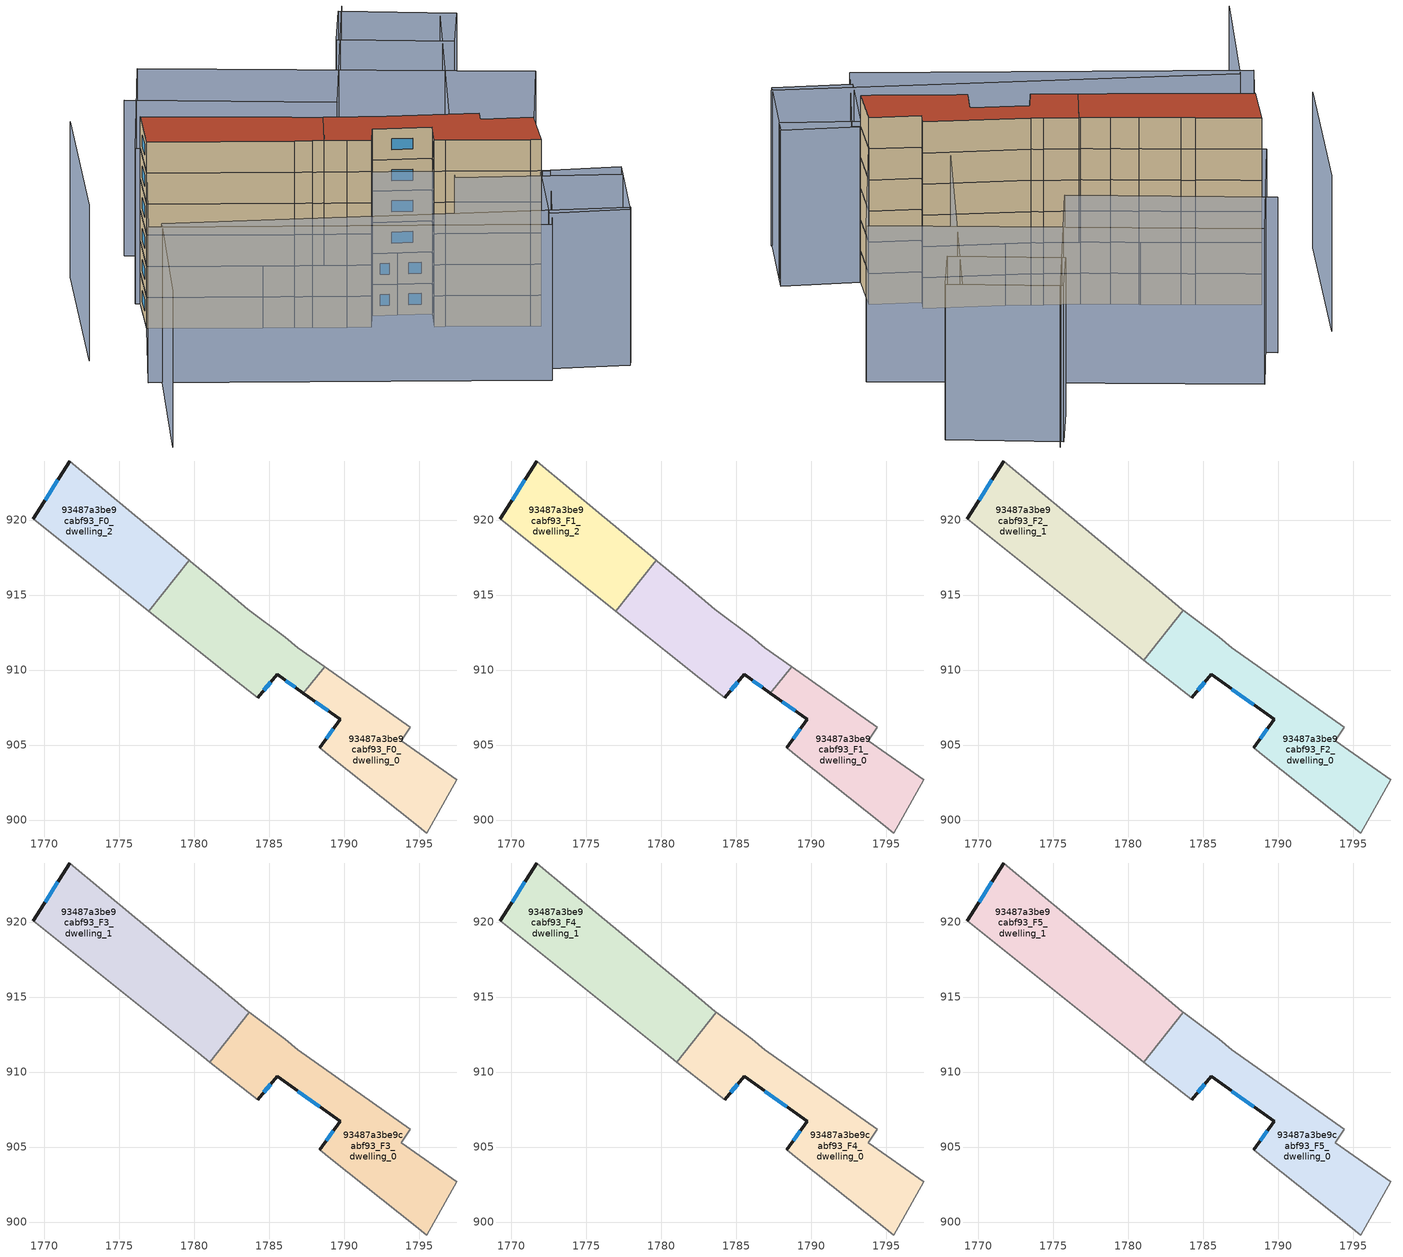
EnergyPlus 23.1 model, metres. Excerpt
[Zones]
93487a3be9cabf93_F0_dwelling_0
 floor ground (EU_floor_Construction): 1794.42,906.2 1793.8,905.3 1797.52,902.68 1795.5,899.14 1794.77,899.72 1789.12,904.24 1788.38,904.82 1789.73,906.72 1787.3,908.46 1788.7,910.22 z0
 wall outside (EU_wall_Construction): 1787.3,908.46 1789.73,906.72 1788.38,904.82 z0:3
 wall adiabatic (EU_wall_Construction): 1788.38,904.82 1789.12,904.24 1794.77,899.72 1795.5,899.14 1797.52,902.68 1793.8,905.3 1794.42,906.2 1788.7,910.22 z0:3
 wall to 93487a3be9cabf93_F0_dwelling_1 (EU_wall_Construction): 1788.7,910.22 1787.3,908.46 z0:3
 window (EU_Window_Construction): 1789.29,906.1 1788.82,905.43 / 1788.09,907.9 1788.94,907.28 z0.98:2.02
93487a3be9cabf93_F0_dwelling_1
 floor ground (EU_floor_Construction): 1786.08,912.19 1786.9,911.49 1788.7,910.22 1787.3,908.46 1785.56,909.71 1784.23,908.14 1782.58,909.45 1780.27,911.3 1779.12,912.21 1776.96,913.93 1779.67,917.32 1779.74,917.26 1781.63,915.68 1783.59,914.05 z0
 wall outside (EU_wall_Construction): 1784.23,908.14 1785.56,909.71 1787.3,908.46 z0:3
 wall adiabatic (EU_wall_Construction): 1788.7,910.22 1786.9,911.49 1786.08,912.19 1783.59,914.05 1781.63,915.68 1779.74,917.26 1779.67,917.32 / 1776.96,913.93 1779.12,912.21 1780.27,911.3 1782.58,909.45 1784.23,908.14 z0:3
 wall to 93487a3be9cabf93_F0_dwelling_2 (EU_wall_Construction): 1779.67,917.32 1776.96,913.93 z0:3
 window (EU_Window_Construction): 1786.13,909.3 1786.73,908.87 / 1784.66,908.65 1785.13,909.2 z0.98:2.02
93487a3be9cabf93_F0_dwelling_2
 floor ground (EU_floor_Construction): 1776.06,920.31 1776.97,919.56 1779.67,917.32 1776.96,913.93 1769.27,920.08 1771.71,923.94 z0
 wall outside (EU_wall_Construction): 1771.71,923.94 1769.27,920.08 z0:3
 wall adiabatic (EU_wall_Construction): 1779.67,917.32 1776.97,919.56 1776.06,920.31 1771.71,923.94 / 1769.27,920.08 1776.96,913.93 z0:3
 window (EU_Window_Construction): 1770.92,922.68 1770.06,921.33 z0.98:2.02
93487a3be9cabf93_F1_dwelling_0
 floor to 93487a3be9cabf93_F0_dwelling_0 (EU_floor_Construction): 1794.42,906.2 1793.8,905.3 1797.52,902.68 1795.5,899.14 1794.77,899.72 1789.12,904.24 1788.38,904.82 1789.73,906.72 1787.3,908.46 1788.7,910.22 z3
 wall outside (EU_wall_Construction): 1787.3,908.46 1789.73,906.72 1788.38,904.82 z3:6
 wall adiabatic (EU_wall_Construction): 1788.38,904.82 1789.12,904.24 1794.77,899.72 1795.5,899.14 1797.52,902.68 1793.8,905.3 1794.42,906.2 1788.7,910.22 z3:6
 wall to 93487a3be9cabf93_F1_dwelling_1 (EU_wall_Construction): 1788.7,910.22 1787.3,908.46 z3:6
 window (EU_Window_Construction): 1789.29,906.1 1788.82,905.43 / 1788.09,907.9 1788.94,907.28 z3.98:5.02
93487a3be9cabf93_F1_dwelling_1
 floor to 93487a3be9cabf93_F0_dwelling_1 (EU_floor_Construction): 1786.08,912.19 1786.9,911.49 1788.7,910.22 1787.3,908.46 1785.56,909.71 1784.23,908.14 1782.58,909.45 1780.27,911.3 1779.12,912.21 1776.96,913.93 1779.67,917.32 1779.74,917.26 1781.63,915.68 1783.59,914.05 z3
 wall outside (EU_wall_Construction): 1784.23,908.14 1785.56,909.71 1787.3,908.46 z3:6
 wall adiabatic (EU_wall_Construction): 1788.7,910.22 1786.9,911.49 1786.08,912.19 1783.59,914.05 1781.63,915.68 1779.74,917.26 1779.67,917.32 / 1776.96,913.93 1779.12,912.21 1780.27,911.3 1782.58,909.45 1784.23,908.14 z3:6
 wall to 93487a3be9cabf93_F1_dwelling_2 (EU_wall_Construction): 1779.67,917.32 1776.96,913.93 z3:6
 window (EU_Window_Construction): 1786.13,909.3 1786.73,908.87 / 1784.66,908.65 1785.13,909.2 z3.98:5.02
93487a3be9cabf93_F1_dwelling_2
 floor to 93487a3be9cabf93_F0_dwelling_2 (EU_floor_Construction): 1776.06,920.31 1776.97,919.56 1779.67,917.32 1776.96,913.93 1769.27,920.08 1771.71,923.94 z3
 wall outside (EU_wall_Construction): 1771.71,923.94 1769.27,920.08 z3:6
 wall adiabatic (EU_wall_Construction): 1779.67,917.32 1776.97,919.56 1776.06,920.31 1771.71,923.94 / 1769.27,920.08 1776.96,913.93 z3:6
 window (EU_Window_Construction): 1770.92,922.68 1770.06,921.33 z3.98:5.02
93487a3be9cabf93_F2_dwelling_0
 floor to 93487a3be9cabf93_F1_dwelling_0 (EU_floor_Construction): 1794.42,906.2 1793.8,905.3 1797.52,902.68 1795.5,899.14 1794.77,899.72 1789.12,904.24 1788.38,904.82 1789.73,906.72 1787.3,908.46 1788.7,910.22 z6
 floor to 93487a3be9cabf93_F1_dwelling_1 (EU_floor_Construction): 1786.9,911.49 1788.7,910.22 1787.3,908.46 1785.56,909.71 1784.23,908.14 1782.58,909.45 1781.06,910.67 1783.69,913.97 1786.08,912.19 z6
 wall outside (EU_wall_Construction): 1784.23,908.14 1785.56,909.71 1789.73,906.72 1788.38,904.82 z6:9
 wall adiabatic (EU_wall_Construction): 1788.38,904.82 1789.12,904.24 1794.77,899.72 1795.5,899.14 1797.52,902.68 1793.8,905.3 1794.42,906.2 1786.9,911.49 1786.08,912.19 1783.69,913.97 / 1781.06,910.67 1782.58,909.45 1784.23,908.14 z6:9
 wall to 93487a3be9cabf93_F2_dwelling_1 (EU_wall_Construction): 1783.69,913.97 1781.05,910.67 z6:9
 window (EU_Window_Construction): 1789.29,906.1 1788.82,905.43 / 1786.92,908.73 1788.37,907.69 / 1784.66,908.65 1785.13,909.2 z6.98:8.02
93487a3be9cabf93_F2_dwelling_1
 floor to 93487a3be9cabf93_F1_dwelling_1 (EU_floor_Construction): 1781.63,915.68 1783.59,914.05 1783.69,913.97 1781.06,910.67 1780.27,911.3 1779.12,912.21 1776.96,913.93 1779.67,917.32 1779.74,917.26 z6
 floor to 93487a3be9cabf93_F1_dwelling_2 (EU_floor_Construction): 1776.06,920.31 1776.97,919.56 1779.67,917.32 1776.96,913.93 1769.27,920.08 1771.71,923.94 z6
 wall outside (EU_wall_Construction): 1771.71,923.94 1769.27,920.08 z6:9
 wall adiabatic (EU_wall_Construction): 1769.27,920.08 1779.12,912.21 1780.27,911.3 1781.06,910.67 / 1783.69,913.97 1783.59,914.05 1781.63,915.68 1779.74,917.26 1776.97,919.56 1776.06,920.31 1771.71,923.94 z6:9
 window (EU_Window_Construction): 1770.92,922.68 1770.06,921.33 z6.98:8.02
93487a3be9cabf93_F3_dwelling_0
 floor to 93487a3be9cabf93_F2_dwelling_0 (EU_floor_Construction): 1794.42,906.2 1793.8,905.3 1797.52,902.68 1795.5,899.14 1794.77,899.72 1789.12,904.24 1788.38,904.82 1789.73,906.72 1785.56,909.71 1784.23,908.14 1782.58,909.45 1781.05,910.67 1783.69,913.97 1786.08,912.19 1786.9,911.49 z9
 wall outside (EU_wall_Construction): 1784.23,908.14 1785.56,909.71 1789.73,906.72 1788.38,904.82 z9:12
 wall adiabatic (EU_wall_Construction): 1788.38,904.82 1789.12,904.24 1794.77,899.72 1795.5,899.14 1797.52,902.68 1793.8,905.3 1794.42,906.2 1786.9,911.49 1786.08,912.19 1783.69,913.97 / 1781.06,910.67 1782.58,909.45 1784.23,908.14 z9:12
 wall to 93487a3be9cabf93_F3_dwelling_1 (EU_wall_Construction): 1783.69,913.97 1781.05,910.67 z9:12
 window (EU_Window_Construction): 1789.29,906.1 1788.82,905.43 / 1786.92,908.73 1788.37,907.69 / 1784.66,908.65 1785.13,909.2 z9.98:11.02
93487a3be9cabf93_F3_dwelling_1
 floor to 93487a3be9cabf93_F2_dwelling_1 (EU_floor_Construction): 1779.74,917.26 1781.63,915.68 1783.59,914.05 1783.69,913.97 1781.05,910.67 1780.27,911.3 1779.12,912.21 1769.27,920.08 1771.71,923.94 1776.06,920.31 1776.97,919.56 z9
 wall outside (EU_wall_Construction): 1771.71,923.94 1769.27,920.08 z9:12
 wall adiabatic (EU_wall_Construction): 1769.27,920.08 1779.12,912.21 1780.27,911.3 1781.06,910.67 / 1783.69,913.97 1783.59,914.05 1781.63,915.68 1779.74,917.26 1776.97,919.56 1776.06,920.31 1771.71,923.94 z9:12
 window (EU_Window_Construction): 1770.92,922.68 1770.06,921.33 z9.98:11.02
93487a3be9cabf93_F4_dwelling_0
 floor to 93487a3be9cabf93_F3_dwelling_0 (EU_floor_Construction): 1794.42,906.2 1793.8,905.3 1797.52,902.68 1795.5,899.14 1794.77,899.72 1789.12,904.24 1788.38,904.82 1789.73,906.72 1785.56,909.71 1784.23,908.14 1782.58,909.45 1781.05,910.67 1783.69,913.97 1786.08,912.19 1786.9,911.49 z12
 wall outside (EU_wall_Construction): 1784.23,908.14 1785.56,909.71 1789.73,906.72 1788.38,904.82 z12:15
 wall adiabatic (EU_wall_Construction): 1788.38,904.82 1789.12,904.24 1794.77,899.72 1795.5,899.14 1797.52,902.68 1793.8,905.3 1794.42,906.2 1786.9,911.49 1786.08,912.19 1783.69,913.97 / 1781.06,910.67 1782.58,909.45 1784.23,908.14 z12:15
 wall to 93487a3be9cabf93_F4_dwelling_1 (EU_wall_Construction): 1783.69,913.97 1781.05,910.67 z12:15
 window (EU_Window_Construction): 1789.29,906.1 1788.82,905.43 / 1786.92,908.73 1788.37,907.69 / 1784.66,908.65 1785.13,909.2 z12.98:14.02
93487a3be9cabf93_F4_dwelling_1
 floor to 93487a3be9cabf93_F3_dwelling_1 (EU_floor_Construction): 1779.74,917.26 1781.63,915.68 1783.59,914.05 1783.69,913.97 1781.05,910.67 1780.27,911.3 1779.12,912.21 1769.27,920.08 1771.71,923.94 1776.06,920.31 1776.97,919.56 z12
 wall outside (EU_wall_Construction): 1771.71,923.94 1769.27,920.08 z12:15
 wall adiabatic (EU_wall_Construction): 1769.27,920.08 1779.12,912.21 1780.27,911.3 1781.06,910.67 / 1783.69,913.97 1783.59,914.05 1781.63,915.68 1779.74,917.26 1776.97,919.56 1776.06,920.31 1771.71,923.94 z12:15
 window (EU_Window_Construction): 1770.92,922.68 1770.06,921.33 z12.98:14.02
93487a3be9cabf93_F5_dwelling_0
 floor to 93487a3be9cabf93_F4_dwelling_0 (EU_floor_Construction): 1794.42,906.2 1793.8,905.3 1797.52,902.68 1795.5,899.14 1794.77,899.72 1789.12,904.24 1788.38,904.82 1789.73,906.72 1785.56,909.71 1784.23,908.14 1782.58,909.45 1781.05,910.67 1783.69,913.97 1786.08,912.19 1786.9,911.49 z15
 wall outside (EU_wall_Construction): 1784.23,908.14 1785.56,909.71 1789.73,906.72 1788.38,904.82 z15:18
 wall adiabatic (EU_wall_Construction): 1788.38,904.82 1789.12,904.24 1794.77,899.72 1795.5,899.14 1797.52,902.68 1793.8,905.3 1794.42,906.2 1786.9,911.49 1786.08,912.19 1783.69,913.97 / 1781.06,910.67 1782.58,909.45 1784.23,908.14 z15:18
 wall to 93487a3be9cabf93_F5_dwelling_1 (EU_wall_Construction): 1783.69,913.97 1781.05,910.67 z15:18
 window (EU_Window_Construction): 1789.29,906.1 1788.82,905.43 / 1786.92,908.73 1788.37,907.69 / 1784.66,908.65 1785.13,909.2 z15.98:17.02
 roof outside (EU_roof_Construction): 1795.5,899.14 1797.52,902.68 1793.8,905.3 1794.42,906.2 1786.9,911.49 1786.08,912.19 1783.69,913.97 1781.06,910.67 1782.58,909.45 1784.23,908.14 1785.56,909.71 1789.73,906.72 1788.38,904.82 1789.12,904.24 1794.77,899.72 z18
93487a3be9cabf93_F5_dwelling_1
 floor to 93487a3be9cabf93_F4_dwelling_1 (EU_floor_Construction): 1779.74,917.26 1781.63,915.68 1783.59,914.05 1783.69,913.97 1781.05,910.67 1780.27,911.3 1779.12,912.21 1769.27,920.08 1771.71,923.94 1776.06,920.31 1776.97,919.56 z15
 wall outside (EU_wall_Construction): 1771.71,923.94 1769.27,920.08 z15:18
 wall adiabatic (EU_wall_Construction): 1769.27,920.08 1779.12,912.21 1780.27,911.3 1781.06,910.67 / 1783.69,913.97 1783.59,914.05 1781.63,915.68 1779.74,917.26 1776.97,919.56 1776.06,920.31 1771.71,923.94 z15:18
 window (EU_Window_Construction): 1770.92,922.68 1770.06,921.33 z15.98:17.02
 roof outside (EU_roof_Construction): 1781.06,910.67 1783.69,913.97 1783.59,914.05 1781.63,915.68 1779.74,917.26 1776.97,919.56 1776.06,920.31 1771.71,923.94 1769.27,920.08 1779.12,912.21 1780.27,911.3 z18
shading: 1757.43,902.2 1764.45,912.21 / 1764.45,912.21 1797.2,889.24 / 1800.41,894.25 1788.98,902.84 / 1788.98,902.84 1806.84,926.59 / 1770.13,931.38 1761.83,918.72 / 1801.23,932.9 1789.9,919.7 / 1789.9,919.7 1776.18,931.48 / 1801.16,895.36 1796.87,888.95 / 1796.87,888.95 1791.13,892.79 / 1791.13,892.79 1795.41,899.2 / 1795.41,899.2 1801.16,895.36 / 1769.27,920.08 1796.1,898.67 / 1796.1,898.67 1790.02,891.05 / 1790.02,891.05 1763.2,912.46 / 1763.2,912.46 1769.27,920.08 / 1797.27,902.38 1771.38,924.21 / 1771.38,924.21 1780.61,935.15 / 1780.61,935.15 1806.49,913.31 / 1806.49,913.31 1797.27,902.38 / 1797.03,928.49 1800.38,932.34 / 1800.38,932.34 1807.98,925.7 / 1807.98,925.7 1804.63,921.86 / 1804.63,921.86 1797.03,928.49 z0:15
[Building]
EU S2 Campaign: North Axis=0; Terrain=City; Solar Distribution=FullExterior
[Site:Location]
Bologna: Latitude=44.5; Longitude=11.25; Time Zone=1; Elevation=37
[SizingPeriod:WeatherFileDays]
AnnualSizingPeriod: Begin Month=1; Begin Day of Month=1; End Month=12; End Day of Month=31; Day of Week for Start Day=Monday; Use Weather File Daylight Saving Period=No; Use Weather File Rain and Snow Indicators=No
[MATERIAL]
EU_InternalMass_Material: Roughness=MediumRough; Thickness=0.1; Conductivity=1; Density=1800; Specific Heat=900; Thermal Absorptance=0.9; Solar Absorptance=0.7; Visible Absorptance=0.7
[MATERIAL:NOMASS] Roughness=MediumRough; Thermal Absorptance=0.9; Solar Absorptance=0.7; Visible Absorptance=0.7
Name | Thermal Resistance
EU_wall_NoMass | 0.905828
EU_roof_NoMass | 0.37593
EU_floor_NoMass | 0.67114
[WINDOWMATERIAL:SIMPLEGLAZINGSYSTEM]
EU_Window_SimpleGlazing: UFactor=4.52486; Solar Heat Gain Coefficient=0.85; Visible Transmittance=0.85
[CONSTRUCTION]
EU_wall_Construction: EU_wall_NoMass
EU_roof_Construction: EU_roof_NoMass
EU_floor_Construction: EU_floor_NoMass
EU_Window_Construction: EU_Window_SimpleGlazing
EU_InternalMass_Construction: EU_InternalMass_Material
[ZONE] Type=1; Multiplier=1; Ceiling Height=autocalculate; Floor Area=autocalculate; Part of Total Floor Area=Yes
Name | Volume
93487a3be9cabf93_F0_dwelling_0; 93487a3be9cabf93_F1_dwelling_1; 93487a3be9cabf93_F0_dwelling_2 | 134.208
93487a3be9cabf93_F1_dwelling_0 | 134.21
93487a3be9cabf93_F2_dwelling_0 | 201.315
93487a3be9cabf93_F3_dwelling_0; 93487a3be9cabf93_F4_dwelling_0; 93487a3be9cabf93_F5_dwelling_0; 93487a3be9cabf93_F3_dwelling_1; 93487a3be9cabf93_F4_dwelling_1; 93487a3be9cabf93_F5_dwelling_1 | 201.316
93487a3be9cabf93_F0_dwelling_1 | 134.206
93487a3be9cabf93_F2_dwelling_1 | 201.307
93487a3be9cabf93_F1_dwelling_2 | 134.205
[INTERNALMASS] Construction=EU_InternalMass_Construction
Name | Zone or ZoneList | Surface Area
93487a3be9cabf93_F0_dwelling_0_EU_InternalMass | 93487a3be9cabf93_F0_dwelling_0 | 44.7367
93487a3be9cabf93_F0_dwelling_1_EU_InternalMass | 93487a3be9cabf93_F0_dwelling_1 | 44.7356
93487a3be9cabf93_F0_dwelling_2_EU_InternalMass | 93487a3be9cabf93_F0_dwelling_2 | 44.7352
93487a3be9cabf93_F1_dwelling_0_EU_InternalMass | 93487a3be9cabf93_F1_dwelling_0 | 44.7367
93487a3be9cabf93_F1_dwelling_1_EU_InternalMass | 93487a3be9cabf93_F1_dwelling_1 | 44.7356
93487a3be9cabf93_F1_dwelling_2_EU_InternalMass | 93487a3be9cabf93_F1_dwelling_2 | 44.7352
93487a3be9cabf93_F2_dwelling_0_EU_InternalMass | 93487a3be9cabf93_F2_dwelling_0 | 67.1049
93487a3be9cabf93_F2_dwelling_1_EU_InternalMass | 93487a3be9cabf93_F2_dwelling_1 | 67.1054
93487a3be9cabf93_F3_dwelling_0_EU_InternalMass | 93487a3be9cabf93_F3_dwelling_0 | 67.1049
93487a3be9cabf93_F3_dwelling_1_EU_InternalMass | 93487a3be9cabf93_F3_dwelling_1 | 67.1054
93487a3be9cabf93_F4_dwelling_0_EU_InternalMass | 93487a3be9cabf93_F4_dwelling_0 | 67.1049
93487a3be9cabf93_F4_dwelling_1_EU_InternalMass | 93487a3be9cabf93_F4_dwelling_1 | 67.1054
93487a3be9cabf93_F5_dwelling_0_EU_InternalMass | 93487a3be9cabf93_F5_dwelling_0 | 67.1049
93487a3be9cabf93_F5_dwelling_1_EU_InternalMass | 93487a3be9cabf93_F5_dwelling_1 | 67.1054
[OTHEREQUIPMENT] Fuel Type=Electricity; Design Level Calculation Method=Watts/Area; Power per Zone Floor Area=1; Fraction Latent=0; Fraction Radiant=0; Fraction Lost=0; Carbon Dioxide Generation Rate=0; EndUse Subcategory=EU_Step8_InternalGains
Name | Zone or ZoneList or Space or SpaceList | Schedule
EU_Step8_InternalGain_93487a3be9cabf93_F0_dwelling_0_f000 | 93487a3be9cabf93_F0_dwelling_0 | EU_Step8_GainSchedule_93487a3be9cabf93_F0_dwelling_0_f000
EU_Step8_InternalGain_93487a3be9cabf93_F0_dwelling_1_f000 | 93487a3be9cabf93_F0_dwelling_1 | EU_Step8_GainSchedule_93487a3be9cabf93_F0_dwelling_1_f000
EU_Step8_InternalGain_93487a3be9cabf93_F0_dwelling_2_f000 | 93487a3be9cabf93_F0_dwelling_2 | EU_Step8_GainSchedule_93487a3be9cabf93_F0_dwelling_2_f000
EU_Step8_InternalGain_93487a3be9cabf93_F1_dwelling_0_f000 | 93487a3be9cabf93_F1_dwelling_0 | EU_Step8_GainSchedule_93487a3be9cabf93_F1_dwelling_0_f000
EU_Step8_InternalGain_93487a3be9cabf93_F1_dwelling_1_f000 | 93487a3be9cabf93_F1_dwelling_1 | EU_Step8_GainSchedule_93487a3be9cabf93_F1_dwelling_1_f000
EU_Step8_InternalGain_93487a3be9cabf93_F1_dwelling_2_f000 | 93487a3be9cabf93_F1_dwelling_2 | EU_Step8_GainSchedule_93487a3be9cabf93_F1_dwelling_2_f000
EU_Step8_InternalGain_93487a3be9cabf93_F2_dwelling_0_f000 | 93487a3be9cabf93_F2_dwelling_0 | EU_Step8_GainSchedule_93487a3be9cabf93_F2_dwelling_0_f000
EU_Step8_InternalGain_93487a3be9cabf93_F2_dwelling_1_f000 | 93487a3be9cabf93_F2_dwelling_1 | EU_Step8_GainSchedule_93487a3be9cabf93_F2_dwelling_1_f000
EU_Step8_InternalGain_93487a3be9cabf93_F3_dwelling_0_f000 | 93487a3be9cabf93_F3_dwelling_0 | EU_Step8_GainSchedule_93487a3be9cabf93_F3_dwelling_0_f000
EU_Step8_InternalGain_93487a3be9cabf93_F3_dwelling_1_f000 | 93487a3be9cabf93_F3_dwelling_1 | EU_Step8_GainSchedule_93487a3be9cabf93_F3_dwelling_1_f000
EU_Step8_InternalGain_93487a3be9cabf93_F4_dwelling_0_f000 | 93487a3be9cabf93_F4_dwelling_0 | EU_Step8_GainSchedule_93487a3be9cabf93_F4_dwelling_0_f000
EU_Step8_InternalGain_93487a3be9cabf93_F4_dwelling_1_f000 | 93487a3be9cabf93_F4_dwelling_1 | EU_Step8_GainSchedule_93487a3be9cabf93_F4_dwelling_1_f000
EU_Step8_InternalGain_93487a3be9cabf93_F5_dwelling_0_f000 | 93487a3be9cabf93_F5_dwelling_0 | EU_Step8_GainSchedule_93487a3be9cabf93_F5_dwelling_0_f000
EU_Step8_InternalGain_93487a3be9cabf93_F5_dwelling_1_f000 | 93487a3be9cabf93_F5_dwelling_1 | EU_Step8_GainSchedule_93487a3be9cabf93_F5_dwelling_1_f000
[ZONEVENTILATION:DESIGNFLOWRATE] Schedule=EU_AlwaysOn; Design Flow Rate Calculation Method=AirChanges/Hour; Air Changes per Hour=0.73129; Ventilation Type=Natural; Fan Pressure Rise=0; Fan Total Efficiency=1; Constant Term Coefficient=1; Temperature Term Coefficient=0; Velocity Term Coefficient=0; Velocity Squared Term Coefficient=0; Minimum Indoor Temperature=-100; Maximum Indoor Temperature=100; Delta Temperature=-100; Minimum Outdoor Temperature=-100; Maximum Outdoor Temperature=100; Maximum Wind Speed=40
Name | Zone or ZoneList or Space or SpaceList
EU_ConstantAir_93487a3be9cabf93_F0_dwelling_0 | 93487a3be9cabf93_F0_dwelling_0
EU_ConstantAir_93487a3be9cabf93_F0_dwelling_1 | 93487a3be9cabf93_F0_dwelling_1
EU_ConstantAir_93487a3be9cabf93_F0_dwelling_2 | 93487a3be9cabf93_F0_dwelling_2
EU_ConstantAir_93487a3be9cabf93_F1_dwelling_0 | 93487a3be9cabf93_F1_dwelling_0
EU_ConstantAir_93487a3be9cabf93_F1_dwelling_1 | 93487a3be9cabf93_F1_dwelling_1
EU_ConstantAir_93487a3be9cabf93_F1_dwelling_2 | 93487a3be9cabf93_F1_dwelling_2
EU_ConstantAir_93487a3be9cabf93_F2_dwelling_0 | 93487a3be9cabf93_F2_dwelling_0
EU_ConstantAir_93487a3be9cabf93_F2_dwelling_1 | 93487a3be9cabf93_F2_dwelling_1
EU_ConstantAir_93487a3be9cabf93_F3_dwelling_0 | 93487a3be9cabf93_F3_dwelling_0
EU_ConstantAir_93487a3be9cabf93_F3_dwelling_1 | 93487a3be9cabf93_F3_dwelling_1
EU_ConstantAir_93487a3be9cabf93_F4_dwelling_0 | 93487a3be9cabf93_F4_dwelling_0
EU_ConstantAir_93487a3be9cabf93_F4_dwelling_1 | 93487a3be9cabf93_F4_dwelling_1
EU_ConstantAir_93487a3be9cabf93_F5_dwelling_0 | 93487a3be9cabf93_F5_dwelling_0
EU_ConstantAir_93487a3be9cabf93_F5_dwelling_1 | 93487a3be9cabf93_F5_dwelling_1
[HVACTEMPLATE:THERMOSTAT] Constant Heating Setpoint=20; Constant Cooling Setpoint=50
EU_HeatOnly_93487a3be9cabf93_F0_dwelling_0; EU_HeatOnly_93487a3be9cabf93_F0_dwelling_1; EU_HeatOnly_93487a3be9cabf93_F0_dwelling_2; EU_HeatOnly_93487a3be9cabf93_F1_dwelling_0; EU_HeatOnly_93487a3be9cabf93_F1_dwelling_1; EU_HeatOnly_93487a3be9cabf93_F1_dwelling_2; EU_HeatOnly_93487a3be9cabf93_F2_dwelling_0; EU_HeatOnly_93487a3be9cabf93_F2_dwelling_1; EU_HeatOnly_93487a3be9cabf93_F3_dwelling_0; EU_HeatOnly_93487a3be9cabf93_F3_dwelling_1; EU_HeatOnly_93487a3be9cabf93_F4_dwelling_0; EU_HeatOnly_93487a3be9cabf93_F4_dwelling_1; EU_HeatOnly_93487a3be9cabf93_F5_dwelling_0; EU_HeatOnly_93487a3be9cabf93_F5_dwelling_1
[HVACTEMPLATE:ZONE:IDEALLOADSAIRSYSTEM] System Availability Schedule=EU_AlwaysOn; Maximum Heating Supply Air Temperature=50; Minimum Cooling Supply Air Temperature=13; Maximum Heating Supply Air Humidity Ratio=0.0156; Minimum Cooling Supply Air Humidity Ratio=0.0077; Heating Limit=NoLimit; Cooling Limit=NoLimit; Heating Availability Schedule=EU_AlwaysOn; Cooling Availability Schedule=EU_CoolingOff; Dehumidification Control Type=ConstantSensibleHeatRatio; Cooling Sensible Heat Ratio=0.7; Dehumidification Setpoint=60; Humidification Control Type=None; Humidification Setpoint=30; Outdoor Air Method=None; Outdoor Air Flow Rate per Person=0.00944; Outdoor Air Flow Rate per Zone Floor Area=0; Outdoor Air Flow Rate per Zone=0; Demand Controlled Ventilation Type=None; Outdoor Air Economizer Type=NoEconomizer; Heat Recovery Type=None; Sensible Heat Recovery Effectiveness=0.7; Latent Heat Recovery Effectiveness=0.65
Name | Template Thermostat
93487a3be9cabf93_F0_dwelling_0 | EU_HeatOnly_93487a3be9cabf93_F0_dwelling_0
93487a3be9cabf93_F0_dwelling_1 | EU_HeatOnly_93487a3be9cabf93_F0_dwelling_1
93487a3be9cabf93_F0_dwelling_2 | EU_HeatOnly_93487a3be9cabf93_F0_dwelling_2
93487a3be9cabf93_F1_dwelling_0 | EU_HeatOnly_93487a3be9cabf93_F1_dwelling_0
93487a3be9cabf93_F1_dwelling_1 | EU_HeatOnly_93487a3be9cabf93_F1_dwelling_1
93487a3be9cabf93_F1_dwelling_2 | EU_HeatOnly_93487a3be9cabf93_F1_dwelling_2
93487a3be9cabf93_F2_dwelling_0 | EU_HeatOnly_93487a3be9cabf93_F2_dwelling_0
93487a3be9cabf93_F2_dwelling_1 | EU_HeatOnly_93487a3be9cabf93_F2_dwelling_1
93487a3be9cabf93_F3_dwelling_0 | EU_HeatOnly_93487a3be9cabf93_F3_dwelling_0
93487a3be9cabf93_F3_dwelling_1 | EU_HeatOnly_93487a3be9cabf93_F3_dwelling_1
93487a3be9cabf93_F4_dwelling_0 | EU_HeatOnly_93487a3be9cabf93_F4_dwelling_0
93487a3be9cabf93_F4_dwelling_1 | EU_HeatOnly_93487a3be9cabf93_F4_dwelling_1
93487a3be9cabf93_F5_dwelling_0 | EU_HeatOnly_93487a3be9cabf93_F5_dwelling_0
93487a3be9cabf93_F5_dwelling_1 | EU_HeatOnly_93487a3be9cabf93_F5_dwelling_1
[SIZING:ZONE] Zone Cooling Design Supply Air Temperature Input Method=SupplyAirTemperature; Zone Cooling Design Supply Air Temperature=13; Zone Heating Design Supply Air Temperature Input Method=SupplyAirTemperature; Zone Heating Design Supply Air Temperature=50; Zone Cooling Design Supply Air Humidity Ratio=0.008; Zone Heating Design Supply Air Humidity Ratio=0.008; Cooling Design Air Flow Method=DesignDay; Cooling Design Air Flow Rate=0; Cooling Minimum Air Flow per Zone Floor Area=0.000762; Cooling Minimum Air Flow=0; Cooling Minimum Air Flow Fraction=0.2; Heating Design Air Flow Method=DesignDay; Heating Design Air Flow Rate=0; Heating Maximum Air Flow per Zone Floor Area=0.002032; Heating Maximum Air Flow=0.141576; Heating Maximum Air Flow Fraction=0.3; Account for Dedicated Outdoor Air System=No; Dedicated Outdoor Air System Control Strategy=NeutralSupplyAir; Dedicated Outdoor Air Low Setpoint Temperature for Design=autosize; Dedicated Outdoor Air High Setpoint Temperature for Design=autosize; Zone Load Sizing Method=Sensible Load Only No Latent Load; Zone Latent Cooling Design Supply Air Humidity Ratio Input Method=HumidityRatioDifference; Zone Cooling Design Supply Air Humidity Ratio Difference=0.005; Zone Latent Heating Design Supply Air Humidity Ratio Input Method=HumidityRatioDifference; Zone Humidification Design Supply Air Humidity Ratio Difference=0.005
93487a3be9cabf93_F0_dwelling_0; 93487a3be9cabf93_F0_dwelling_1; 93487a3be9cabf93_F0_dwelling_2; 93487a3be9cabf93_F1_dwelling_0; 93487a3be9cabf93_F1_dwelling_1; 93487a3be9cabf93_F1_dwelling_2; 93487a3be9cabf93_F2_dwelling_0; 93487a3be9cabf93_F2_dwelling_1; 93487a3be9cabf93_F3_dwelling_0; 93487a3be9cabf93_F3_dwelling_1; 93487a3be9cabf93_F4_dwelling_0; 93487a3be9cabf93_F4_dwelling_1; 93487a3be9cabf93_F5_dwelling_0; 93487a3be9cabf93_F5_dwelling_1
[SCHEDULE:CONSTANT]
Name | Hourly Value
EU_AlwaysOn | 1
EU_CoolingOff | 0
[SCHEDULE:FILE] Column Number=1; Rows to Skip at Top=0; Number of Hours of Data=8760; Column Separator=Comma; Interpolate to Timestep=No; Minutes per Item=60; Adjust Schedule for Daylight Savings=Yes
Name | File
EU_Step8_GainSchedule_93487a3be9cabf93_F0_dwelling_0_f000 | ../../schedules/93487a3be9cabf93/93487a3be9cabf93_F0_dwelling_0_f000_gain.csv
EU_Step8_GainSchedule_93487a3be9cabf93_F0_dwelling_1_f000 | ../../schedules/93487a3be9cabf93/93487a3be9cabf93_F0_dwelling_1_f000_gain.csv
EU_Step8_GainSchedule_93487a3be9cabf93_F0_dwelling_2_f000 | ../../schedules/93487a3be9cabf93/93487a3be9cabf93_F0_dwelling_2_f000_gain.csv
EU_Step8_GainSchedule_93487a3be9cabf93_F1_dwelling_0_f000 | ../../schedules/93487a3be9cabf93/93487a3be9cabf93_F1_dwelling_0_f000_gain.csv
EU_Step8_GainSchedule_93487a3be9cabf93_F1_dwelling_1_f000 | ../../schedules/93487a3be9cabf93/93487a3be9cabf93_F1_dwelling_1_f000_gain.csv
EU_Step8_GainSchedule_93487a3be9cabf93_F1_dwelling_2_f000 | ../../schedules/93487a3be9cabf93/93487a3be9cabf93_F1_dwelling_2_f000_gain.csv
EU_Step8_GainSchedule_93487a3be9cabf93_F2_dwelling_0_f000 | ../../schedules/93487a3be9cabf93/93487a3be9cabf93_F2_dwelling_0_f000_gain.csv
EU_Step8_GainSchedule_93487a3be9cabf93_F2_dwelling_1_f000 | ../../schedules/93487a3be9cabf93/93487a3be9cabf93_F2_dwelling_1_f000_gain.csv
EU_Step8_GainSchedule_93487a3be9cabf93_F3_dwelling_0_f000 | ../../schedules/93487a3be9cabf93/93487a3be9cabf93_F3_dwelling_0_f000_gain.csv
EU_Step8_GainSchedule_93487a3be9cabf93_F3_dwelling_1_f000 | ../../schedules/93487a3be9cabf93/93487a3be9cabf93_F3_dwelling_1_f000_gain.csv
EU_Step8_GainSchedule_93487a3be9cabf93_F4_dwelling_0_f000 | ../../schedules/93487a3be9cabf93/93487a3be9cabf93_F4_dwelling_0_f000_gain.csv
EU_Step8_GainSchedule_93487a3be9cabf93_F4_dwelling_1_f000 | ../../schedules/93487a3be9cabf93/93487a3be9cabf93_F4_dwelling_1_f000_gain.csv
EU_Step8_GainSchedule_93487a3be9cabf93_F5_dwelling_0_f000 | ../../schedules/93487a3be9cabf93/93487a3be9cabf93_F5_dwelling_0_f000_gain.csv
EU_Step8_GainSchedule_93487a3be9cabf93_F5_dwelling_1_f000 | ../../schedules/93487a3be9cabf93/93487a3be9cabf93_F5_dwelling_1_f000_gain.csv
